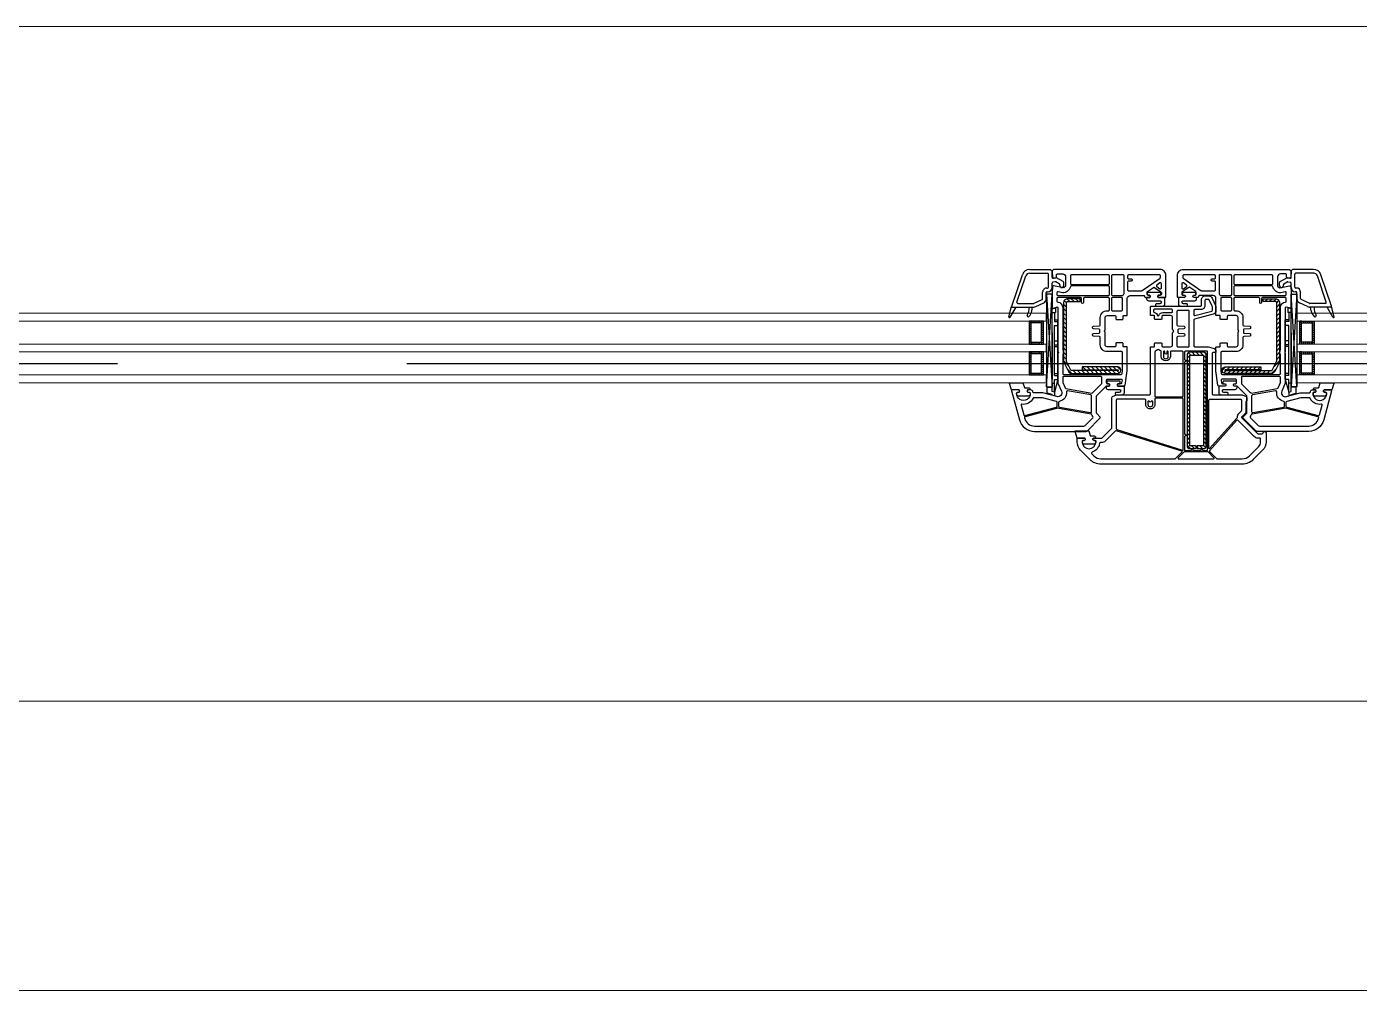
# Model space of a CAD drawing. Header units: inches. Extents: x -21163 to 11874, y -14995 to 6550.
# Drawn here: x -11553 to -10861, y -7989 to -7489 of the extents above; entities that cross this region are included whole.
import ezdxf

# ---------------------------------------------------------------- set-up
doc = ezdxf.new("R2010")
doc.units = ezdxf.units.IN
doc.header["$MEASUREMENT"] = 0
doc.linetypes.add('CONTI', pattern=[0])
doc.linetypes.add('GOST2.303 5', pattern=[24, 20, -1.5, 1, -1.5])
doc.layers.get('0').update_dxf_attribs({"color": 8})
for name, color, linetype in [('axis_dim', 8, 'CONTI'), ('GASKET', 8, 'Continuous'), ('PVC', 8, 'Continuous'), ('STEEL', 8, 'Continuous')]:
    doc.layers.add(name, color=color, linetype=linetype)
doc.layers.add('doors_windows', color=8, linetype='Continuous', lineweight=5)
doc.layers.add('stair1', color=8, linetype='Continuous', lineweight=15)

# ---------------------------------------------------------------- blocks, each defined once
blk = doc.blocks.new('*U18')
at = {"color": 1, "linetype": 'Continuous', "lineweight": -3}
for p, q in [((638.02, -48.17), (641.01, -96.18)), ((638.02, -96.18), (641.01, -48.17)), ((767.98, -48.17), (764.99, -96.18)), ((767.98, -96.18), (764.99, -48.17))]:
    blk.add_line(p, q, dxfattribs=at)
at = {"color": 1, "linetype": 'Continuous'}
for p, q in [((641, -44.14), (638.44, -44.82)), ((638.44, -44.82), (638.44, -47.87)), ((638.44, -47.87), (641, -47.87)), ((642.2, -43.52), (641, -43.85)), ((641, -43.85), (641, -44.14)), ((642.2, -45.37), (641, -45.65)), ((641, -45.65), (641, -88.61)), ((642.2, -45.39), (642.2, -43.52)), ((644, -51.97), (642.2, -45.37)), ((642.2, -45.37), (642.2, -51.97)), ((642.2, -45.65), (642.2, -51.97)), ((762, -51.97), (763.8, -45.37)), ((763.8, -45.39), (763.8, -43.52)), ((763.8, -43.52), (765, -43.85)), ((763.8, -45.37), (765, -45.65)), ((763.8, -45.37), (763.8, -51.97)), ((763.8, -45.65), (763.8, -51.97)), ((765, -43.85), (765, -44.14)), ((765, -44.14), (767.56, -44.82)), ((765, -45.65), (765, -88.61)), ((767.56, -47.87), (765, -47.87)), ((767.56, -44.82), (767.56, -47.87)), ((641, -49.97), (642.2, -49.97)), ((641, -76.2), (641, -52)), ((642.2, -51.97), (644, -51.97)), ((642.2, -53.97), (642.2, -79.97)), ((642.2, -53.97), (644, -53.97)), ((642.2, -53.97), (642.2, -54.57)), ((642.2, -54.97), (644, -54.97)), ((644, -51.97), (644, -82.97)), ((763.8, -51.97), (762, -51.97)), ((762, -51.97), (762, -82.97)), ((763.8, -53.97), (762, -53.97)), ((763.8, -54.97), (762, -54.97)), ((765, -49.97), (763.8, -49.97)), ((763.8, -53.97), (763.8, -54.57)), ((763.8, -53.97), (763.8, -79.97)), ((765, -76.2), (765, -52)), ((642.2, -68.97), (644, -68.97)), ((763.8, -68.97), (762, -68.97)), ((642.2, -69.97), (644, -69.97)), ((642.2, -71.97), (644, -71.97)), ((763.8, -69.97), (762, -69.97)), ((763.8, -71.97), (762, -71.97)), ((642.2, -79.97), (644, -79.97)), ((642.2, -86.67), (642.2, -81.97)), ((642.2, -81.97), (644, -81.97)), ((642.2, -82.97), (644, -82.97)), ((763.8, -79.97), (762, -79.97)), ((763.8, -81.97), (762, -81.97)), ((763.8, -82.97), (762, -82.97)), ((763.8, -86.67), (763.8, -81.97)), ((641, -86.67), (642.7, -86.67)), ((641, -88.61), (642.7, -89.07)), ((642.7, -89.07), (642.7, -86.67)), ((765, -86.67), (763.3, -86.67)), ((763.3, -89.07), (763.3, -86.67)), ((765, -88.61), (763.3, -89.07))]:
    blk.add_line(p, q, dxfattribs=at)
at = {"color": 5}
for p, q in [((630.04, -55.28), (629.04, -55.28)), ((630.04, -55.28), (630.04, -54.28)), ((630.54, -55.28), (630.54, -54.28)), ((631.54, -55.28), (631.54, -54.28)), ((632.54, -55.28), (632.54, -54.28)), ((633.54, -55.28), (633.54, -54.28)), ((634.54, -55.28), (634.54, -54.28)), ((635.54, -55.28), (635.54, -54.28)), ((635.54, -55.28), (636.54, -55.28)), ((770.48, -55.28), (769.48, -55.28)), ((770.48, -55.28), (770.48, -54.28)), ((771.48, -55.28), (771.48, -54.28)), ((772.48, -55.28), (772.48, -54.28)), ((773.48, -55.28), (773.48, -54.28)), ((774.48, -55.28), (774.48, -54.28)), ((775.48, -55.28), (775.48, -54.28)), ((775.98, -55.28), (775.98, -54.28)), ((775.98, -55.28), (776.98, -55.28)), ((630.04, -56.28), (629.04, -56.28)), ((630.04, -57.28), (629.04, -57.28)), ((630.04, -58.28), (629.04, -58.28)), ((630.04, -59.28), (629.04, -59.28)), ((630.04, -60.28), (629.04, -60.28)), ((630.04, -61.28), (629.04, -61.28)), ((635.54, -56.28), (636.54, -56.28)), ((635.54, -57.28), (636.54, -57.28)), ((635.54, -58.28), (636.54, -58.28)), ((635.54, -59.28), (636.54, -59.28)), ((635.54, -60.28), (636.54, -60.28)), ((635.54, -61.28), (636.54, -61.28)), ((770.48, -56.28), (769.48, -56.28)), ((770.48, -57.28), (769.48, -57.28)), ((770.48, -58.28), (769.48, -58.28)), ((770.48, -59.28), (769.48, -59.28)), ((770.48, -60.28), (769.48, -60.28)), ((770.48, -61.28), (769.48, -61.28)), ((775.98, -56.28), (776.98, -56.28)), ((775.98, -57.28), (776.98, -57.28)), ((775.98, -58.28), (776.98, -58.28)), ((775.98, -59.28), (776.98, -59.28)), ((775.98, -60.28), (776.98, -60.28)), ((775.98, -61.28), (776.98, -61.28)), ((630.04, -62.28), (629.04, -62.28)), ((630.04, -63.28), (629.04, -63.28)), ((630.04, -64.28), (629.04, -64.28)), ((630.04, -65.28), (629.04, -65.28)), ((630.04, -65.28), (629.04, -65.28)), ((630.04, -66.28), (629.04, -66.28)), ((630.04, -65.28), (630.04, -66.28)), ((630.54, -66.28), (630.54, -65.28)), ((631.54, -66.28), (631.54, -65.28)), ((632.54, -66.28), (632.54, -65.28)), ((633.54, -66.28), (633.54, -65.28)), ((634.54, -66.28), (634.54, -65.28)), ((635.54, -62.28), (636.54, -62.28)), ((635.54, -63.28), (636.54, -63.28)), ((635.54, -64.28), (636.54, -64.28)), ((635.54, -65.28), (636.54, -65.28)), ((635.54, -65.28), (636.54, -65.28)), ((635.54, -65.28), (635.54, -66.28)), ((635.54, -66.28), (636.54, -66.28)), ((770.48, -62.28), (769.48, -62.28)), ((770.48, -63.28), (769.48, -63.28)), ((770.48, -64.28), (769.48, -64.28)), ((770.48, -65.28), (769.48, -65.28)), ((770.48, -65.28), (769.48, -65.28)), ((770.48, -66.28), (769.48, -66.28)), ((770.48, -65.28), (770.48, -66.28)), ((771.48, -66.28), (771.48, -65.28)), ((772.48, -66.28), (772.48, -65.28)), ((773.48, -66.28), (773.48, -65.28)), ((774.48, -66.28), (774.48, -65.28)), ((775.48, -66.28), (775.48, -65.28)), ((775.98, -62.28), (776.98, -62.28)), ((775.98, -63.28), (776.98, -63.28)), ((775.98, -64.28), (776.98, -64.28)), ((775.98, -65.28), (776.98, -65.28)), ((775.98, -65.28), (776.98, -65.28)), ((775.98, -65.28), (775.98, -66.28)), ((775.98, -66.28), (776.98, -66.28)), ((630.04, -71.28), (629.04, -71.28)), ((630.04, -72.28), (629.04, -72.28)), ((630.04, -73.28), (629.04, -73.28)), ((630.04, -74.28), (629.04, -74.28)), ((630.04, -75.28), (629.04, -75.28)), ((630.04, -71.28), (630.04, -70.28)), ((630.54, -71.28), (630.54, -70.28)), ((631.54, -71.28), (631.54, -70.28)), ((632.54, -71.28), (632.54, -70.28)), ((633.54, -71.28), (633.54, -70.28)), ((634.54, -71.28), (634.54, -70.28)), ((635.54, -71.28), (635.54, -70.28)), ((635.54, -71.28), (636.54, -71.28)), ((635.54, -72.28), (636.54, -72.28)), ((635.54, -73.28), (636.54, -73.28)), ((635.54, -74.28), (636.54, -74.28)), ((635.54, -75.28), (636.54, -75.28)), ((770.48, -71.28), (769.48, -71.28)), ((770.48, -72.28), (769.48, -72.28)), ((770.48, -73.28), (769.48, -73.28)), ((770.48, -74.28), (769.48, -74.28)), ((770.48, -75.28), (769.48, -75.28)), ((770.48, -71.28), (770.48, -70.28)), ((771.48, -71.28), (771.48, -70.28)), ((772.48, -71.28), (772.48, -70.28)), ((773.48, -71.28), (773.48, -70.28)), ((774.48, -71.28), (774.48, -70.28)), ((775.48, -71.28), (775.48, -70.28)), ((775.98, -71.28), (775.98, -70.28)), ((775.98, -71.28), (776.98, -71.28)), ((775.98, -72.28), (776.98, -72.28)), ((775.98, -73.28), (776.98, -73.28)), ((775.98, -74.28), (776.98, -74.28)), ((775.98, -75.28), (776.98, -75.28)), ((630.04, -76.28), (629.04, -76.28)), ((630.04, -77.28), (629.04, -77.28)), ((630.04, -78.28), (629.04, -78.28)), ((630.04, -79.28), (629.04, -79.28)), ((630.04, -80.28), (629.04, -80.28)), ((630.04, -81.28), (629.04, -81.28)), ((630.04, -81.28), (629.04, -81.28)), ((630.04, -82.28), (629.04, -82.28)), ((630.04, -81.28), (630.04, -82.28)), ((630.54, -82.28), (630.54, -81.28)), ((631.54, -82.28), (631.54, -81.28)), ((632.54, -82.28), (632.54, -81.28)), ((633.54, -82.28), (633.54, -81.28)), ((634.54, -82.28), (634.54, -81.28)), ((635.54, -76.28), (636.54, -76.28)), ((635.54, -77.28), (636.54, -77.28)), ((635.54, -78.28), (636.54, -78.28)), ((635.54, -79.28), (636.54, -79.28)), ((635.54, -80.28), (636.54, -80.28)), ((635.54, -81.28), (636.54, -81.28)), ((635.54, -81.28), (636.54, -81.28)), ((635.54, -81.28), (635.54, -82.28)), ((635.54, -82.28), (636.54, -82.28)), ((770.48, -76.28), (769.48, -76.28)), ((770.48, -77.28), (769.48, -77.28)), ((770.48, -78.28), (769.48, -78.28)), ((770.48, -79.28), (769.48, -79.28)), ((770.48, -80.28), (769.48, -80.28)), ((770.48, -81.28), (769.48, -81.28)), ((770.48, -81.28), (769.48, -81.28)), ((770.48, -82.28), (769.48, -82.28)), ((770.48, -81.28), (770.48, -82.28)), ((771.48, -82.28), (771.48, -81.28)), ((772.48, -82.28), (772.48, -81.28)), ((773.48, -82.28), (773.48, -81.28)), ((774.48, -82.28), (774.48, -81.28)), ((775.48, -82.28), (775.48, -81.28)), ((775.98, -76.28), (776.98, -76.28)), ((775.98, -77.28), (776.98, -77.28)), ((775.98, -78.28), (776.98, -78.28)), ((775.98, -79.28), (776.98, -79.28)), ((775.98, -80.28), (776.98, -80.28)), ((775.98, -81.28), (776.98, -81.28)), ((775.98, -81.28), (776.98, -81.28)), ((775.98, -81.28), (775.98, -82.28)), ((775.98, -82.28), (776.98, -82.28))]:
    blk.add_line(p, q, dxfattribs=at)
at = {"color": 1, "linetype": 'Continuous', "lineweight": -3}
for points in [[(638.02, -50.18), (638.02, -48.17), (641.01, -48.17), (641.01, -96.18), (638.02, -96.18)], [(767.98, -50.18), (767.98, -48.17), (764.99, -48.17), (764.99, -96.18), (767.98, -96.18)]]:
    blk.add_lwpolyline(points, close=True, dxfattribs=at)
at = {"color": 5}
for points in [[(636.54, -66.28), (629.04, -66.28), (629.04, -54.28), (636.54, -54.28)], [(635.54, -65.28), (630.04, -65.28), (630.04, -55.28), (635.54, -55.28)], [(769.48, -66.28), (776.98, -66.28), (776.98, -54.28), (769.48, -54.28)], [(770.48, -65.28), (775.98, -65.28), (775.98, -55.28), (770.48, -55.28)], [(636.54, -82.28), (629.04, -82.28), (629.04, -70.28), (636.54, -70.28)], [(635.54, -81.28), (630.04, -81.28), (630.04, -71.28), (635.54, -71.28)], [(769.48, -82.28), (776.98, -82.28), (776.98, -70.28), (769.48, -70.28)], [(770.48, -81.28), (775.98, -81.28), (775.98, -71.28), (770.48, -71.28)]]:
    blk.add_lwpolyline(points, close=True, dxfattribs=at)
at = {"layer": 'doors_windows', "color": 5}
for points in [[(100, -50.28), (638.02, -50.28), (638.02, -54.28), (100, -54.28)], [(768, -50.28), (1900.04, -50.28), (1900.04, -54.28), (768, -54.28)], [(100, -66.28), (638.02, -66.28), (638.02, -70.28), (100, -70.28)], [(768, -66.28), (1900.04, -66.28), (1900.04, -70.28), (768, -70.28)], [(100, -82.28), (638.02, -82.28), (638.02, -86.28), (100, -86.28)], [(768, -82.28), (1900.04, -82.28), (1900.04, -86.28), (768, -86.28)]]:
    blk.add_lwpolyline(points, close=True, dxfattribs=at)
at = {"layer": 'GASKET'}
for p, q in [((618.57, -84.5), (620.01, -89.88)), ((619.3, -84.2), (622.3, -89.5)), ((630.55, -87.48), (630.91, -89.5)), ((775.45, -87.48), (775.09, -89.5)), ((786.69, -84.2), (783.7, -89.5)), ((787.43, -84.5), (785.99, -89.88))]:
    blk.add_line(p, q, dxfattribs=at)
at = {"layer": 'GASKET', "color": 5, "linetype": 'Continuous'}
for points in [[(743.14, -22.66, -0.414214), (742.44, -21.96), (742.44, -21.86, -0.414214), (742.74, -21.56), (743.59, -21.56), (743.76, -21.26, 0.57735), (743.24, -20.36), (742.79, -20.36, -0.414214), (742.29, -19.86), (742.29, -19.56, -0.020024), (742.3, -19.28, -0.390947), (743.3, -18.36), (748.28, -18.36, -0.390947), (749.28, -19.28), (749.29, -19.56), (749.29, -19.86, -0.414214), (748.79, -20.36), (748.34, -20.36, 0.57735), (747.82, -21.26), (748, -21.56), (752.04, -21.56), (753.06, -24.95, -0.502334), (752.77, -25.33), (746.01, -25.33), (745.28, -22.9, 0.349418), (744.98, -22.66)], [(626.91, -47.61, 0.349418), (626.62, -47.85), (625.89, -50.28), (619.13, -50.28, -0.502334), (618.84, -49.9), (619.86, -46.51), (623.9, -46.51), (624.08, -46.21, 0.57735), (623.56, -45.31), (623.11, -45.31, -0.414214), (622.61, -44.81), (622.61, -44.51), (622.62, -44.23, -0.390947), (623.62, -43.31), (628.6, -43.31, -0.390947), (629.6, -44.23, -0.020024), (629.61, -44.51), (629.61, -44.81, -0.414214), (629.11, -45.31), (628.66, -45.31, 0.57735), (628.14, -46.21), (628.31, -46.51), (629.16, -46.51, -0.414214), (629.46, -46.81), (629.46, -46.91, -0.414214), (628.76, -47.61)], [(675.43, -49.68, -0.57735), (674.91, -48.78), (675.08, -48.48), (678.22, -48.48, 0.414214), (678.52, -48.18), (678.52, -45.19, 0.414214), (677.32, -43.99), (674.23, -43.99, 1.241435), (674.68, -45.16, -0.169782), (674.87, -45.11), (675.84, -45.19, -0.363714), (676.56, -45.92), (676.59, -46.24, -0.433601), (676.2, -46.68), (669.99, -46.81, 0.407864), (669.01, -47.81), (669.01, -48.28, 0.414214), (669.21, -48.48), (670.67, -48.48), (670.85, -48.78, -0.57735), (670.33, -49.68), (669.88, -49.68, 0.414214), (669.38, -50.18, 0.054959), (669.46, -50.94, 0.351258), (669.66, -51.1), (676.1, -51.1, 0.351258), (676.29, -50.94, 0.054959), (676.38, -50.18, 0.414214), (675.88, -49.68)], [(730.12, -49.68, 0.414214), (729.62, -50.18, 0.054959), (729.71, -50.94, 0.351258), (729.9, -51.1), (736.34, -51.1, 0.351258), (736.54, -50.94, 0.054959), (736.62, -50.18, 0.414214), (736.12, -49.68), (735.67, -49.68, -0.57735), (735.15, -48.78), (735.33, -48.48), (736.79, -48.48, 0.414214), (736.99, -48.28), (736.99, -47.81, 0.407864), (736.01, -46.81), (729.8, -46.68, -0.433601), (729.41, -46.24), (729.44, -45.92, -0.363714), (730.16, -45.19), (731.13, -45.11, -0.169782), (731.32, -45.16, 1.241435), (731.77, -43.99), (728.68, -43.99, 0.414214), (727.48, -45.19), (727.48, -48.18, 0.414214), (727.78, -48.48), (730.92, -48.48), (731.09, -48.78, -0.57735), (730.57, -49.68)], [(777.24, -47.61, -0.414214), (776.54, -46.91), (776.54, -46.81, -0.414214), (776.84, -46.51), (777.69, -46.51), (777.86, -46.21, 0.57735), (777.34, -45.31), (776.89, -45.31, -0.414214), (776.39, -44.81), (776.39, -44.51, -0.020024), (776.4, -44.23, -0.390947), (777.4, -43.31), (782.38, -43.31, -0.390947), (783.38, -44.23), (783.39, -44.51), (783.39, -44.81, -0.414214), (782.89, -45.31), (782.44, -45.31, 0.57735), (781.92, -46.21), (782.1, -46.51), (786.14, -46.51), (787.16, -49.9, -0.502334), (786.87, -50.28), (780.11, -50.28), (779.38, -47.85, 0.349418), (779.08, -47.61)], [(696.41, -95.68, -0.57735), (695.9, -94.78), (696.07, -94.48), (699.2, -94.48, 0.414214), (699.5, -94.18), (699.5, -91.19, 0.414214), (698.3, -89.99), (695.21, -89.99, 1.241435), (695.67, -91.16, -0.169782), (695.86, -91.11), (696.82, -91.19, -0.363714), (697.55, -91.92), (697.58, -92.24, -0.433601), (697.19, -92.68), (690.98, -92.81, 0.407864), (690, -93.81), (690, -94.28, 0.414214), (690.2, -94.48), (691.66, -94.48), (691.83, -94.78, -0.57735), (691.31, -95.68), (690.86, -95.68, 0.414214), (690.36, -96.18, 0.054959), (690.45, -96.94, 0.351258), (690.64, -97.1), (697.09, -97.1, 0.351258), (697.28, -96.94, 0.054959), (697.36, -96.18, 0.414214), (696.86, -95.68)], [(709.13, -95.68, 0.414214), (708.63, -96.18, 0.054959), (708.72, -96.94, 0.351258), (708.91, -97.1), (715.36, -97.1, 0.351258), (715.55, -96.94, 0.054959), (715.63, -96.18, 0.414214), (715.13, -95.68), (714.68, -95.68, -0.57735), (714.16, -94.78), (714.34, -94.48), (715.8, -94.48, 0.414214), (716, -94.28), (716, -93.81, 0.407864), (715.02, -92.81), (708.81, -92.68, -0.433601), (708.42, -92.24), (708.45, -91.92, -0.363714), (709.18, -91.19), (710.14, -91.11, -0.169782), (710.33, -91.16, 1.241435), (710.79, -89.99), (707.7, -89.99, 0.414214), (706.5, -91.19), (706.5, -94.18, 0.414214), (706.8, -94.48), (709.93, -94.48), (710.1, -94.78, -0.57735), (709.58, -95.68)]]:
    blk.add_lwpolyline(points, format="xyb", close=True, dxfattribs=at)
at = {"layer": 'GASKET'}
for centre, radius, start, end in [((618.96, -84.4), 0.4, 29.48668, 195), ((628.6, -85.1), 0.6, 47.51402, 209.41996), ((621.11, -89.32), 8, 0, 29.41996), ((625.63, -88.34), 5, 10, 47.51402), ((780.37, -88.34), 5, 132.48598, 170), ((784.89, -89.32), 8, 150.58004, 180), ((777.4, -85.1), 0.6, 330.58004, 132.48598), ((787.04, -84.4), 0.4, 345, 150.51332)]:
    blk.add_arc(centre, radius, start, end, dxfattribs=at)
at = {"layer": 'PVC'}
for p, q in [((620, -89.8), (620, -89.8)), ((620.3, -89.5), (631.45, -89.5)), ((629.11, -89.32), (629.11, -89.5)), ((632.5, -89.74), (636.65, -91.76)), ((773.5, -89.74), (769.35, -91.76)), ((785.7, -89.5), (774.55, -89.5)), ((776.89, -89.32), (776.89, -89.5)), ((786, -89.8), (786, -89.8)), ((620.02, -89.9), (625.58, -106.29)), ((622.76, -92.06), (627.38, -105.68)), ((623.23, -91.4), (631.45, -91.4)), ((631.67, -91.45), (635.82, -93.47)), ((636.1, -93.92), (636.1, -97.3)), ((638, -93.92), (638, -97)), ((768, -93.92), (768, -97)), ((769.9, -93.92), (769.9, -97.3)), ((774.33, -91.45), (770.18, -93.47)), ((782.77, -91.4), (774.55, -91.4)), ((783.24, -92.06), (778.62, -105.68)), ((785.98, -89.9), (780.42, -106.29)), ((638.2, -99.4), (638.6, -99.4)), ((638.5, -97.5), (638.9, -97.5)), ((639.1, -99.9), (639.1, -106.6)), ((641, -99.6), (641, -101.91)), ((642.65, -102.62), (641.41, -102.4)), ((644.75, -101.55), (642.99, -102.56)), ((646.75, -102.7), (643.2, -104.75)), ((645, -100.65), (645, -101.11)), ((647, -100.65), (647, -102.27)), ((759, -100.65), (759, -102.27)), ((759.25, -102.7), (762.8, -104.75)), ((761, -100.65), (761, -101.11)), ((761.25, -101.55), (763.01, -102.56)), ((763.35, -102.62), (764.59, -102.4)), ((765, -99.6), (765, -101.91)), ((766.9, -99.9), (766.9, -106.6)), ((767.5, -97.5), (767.1, -97.5)), ((767.8, -99.4), (767.4, -99.4)), ((629.28, -107.1), (638.6, -107.1)), ((629.37, -109), (640.25, -109)), ((640.25, -109), (641, -108.25)), ((641, -104.96), (641, -108.25)), ((643.2, -104.75), (641.59, -104.47)), ((762.8, -104.75), (764.41, -104.47)), ((765, -104.96), (765, -108.25)), ((765.75, -109), (765, -108.25)), ((776.63, -109), (765.75, -109)), ((776.72, -107.1), (767.4, -107.1))]:
    blk.add_line(p, q, dxfattribs=at)
at = {"layer": 'PVC', "linetype": 'Continuous', "lineweight": -3}
for points in [[(714, -44.5), (714, -68.6, -0.414214), (713.7, -68.9), (712.1, -68.9, 0.414214), (711.8, -69.2), (711.8, -70.6, -0.414214), (711.5, -70.9), (708.4, -70.9, -0.414214), (708.1, -70.6), (708.1, -69.4, 0.414214), (707.6, -68.9), (703.5, -68.9, 0.414214), (702.5, -69.9), (702.5, -75.88, -0.213422), (702.33, -76.25, 0.447214), (702.33, -77.75, -0.213422), (702.5, -78.12), (702.5, -84.1, 0.414214), (703.5, -85.1), (707.6, -85.1, 0.414214), (708.1, -84.6), (708.1, -83.4, -0.414214), (708.4, -83.1), (711.5, -83.1, -0.414214), (711.8, -83.4), (711.8, -84.8, 0.414214), (712.1, -85.1), (713.7, -85.1, -0.414214), (714, -85.4), (714, -89.5, -0.414214), (713.5, -90), (688, -90, 0.414214), (687.5, -90.5), (687.5, -93.3, -0.414214), (685.5, -95.3), (683.77, -95.3, -0.290275), (681.96, -94.15), (680.19, -90.41, -0.110636), (680, -89.55), (680, -87.72, -0.339454), (681.48, -85.78), (691.13, -83.2, 0.339454), (691.5, -82.72), (691.5, -69.4, 0.414214), (691, -68.9), (684.04, -68.9), (681.48, -68.22, -0.339454), (680, -66.28), (680, -66.2, -0.414214), (680.3, -65.9), (681.5, -65.9, 0.414214), (682, -65.4), (682, -44.5, 0.414214), (681.5, -44), (666.6, -44, -0.095415), (666.41, -43.96), (664.31, -43.13, -0.306678), (664, -42.66), (664, -41, -0.414214), (664.5, -40.5), (664.5, -34.83, -0.198912), (664.65, -34.48), (666.63, -32.49, 0.414214), (666.63, -32.07), (658.51, -23.95, 0.198912), (658.16, -23.8), (656, -23.8, 0.402551), (655.5, -24.28, -0.980206), (654, -24.25), (654, -19.49, -0.198912), (655.76, -15.24), (660.66, -10.34, -0.198912), (666.31, -8), (739.69, -8, -0.198912), (745.34, -10.34), (750.24, -15.24, -0.198912), (752, -19.49), (752, -21.2, -0.416494), (751.7, -21.5), (748.05, -21.5), (747.88, -21.2, -0.57735), (748.4, -20.3), (748.85, -20.3, 0.414214), (749.35, -19.8), (749.35, -19.5, 1), (742.35, -19.5), (742.35, -19.8, 0.414214), (742.85, -20.3), (743.3, -20.3, -0.57735), (743.82, -21.2), (743.65, -21.5), (739.41, -21.5, 0.198912), (739.05, -21.65), (734.15, -26.55, 0.198912), (734, -26.91), (734, -42.66, -0.306678), (733.69, -43.13), (731.59, -43.96, -0.095415), (731.4, -44), (714.5, -44, 0.414214)], [(683.34, -14.91, 0.397391), (683.33, -14.63), (679.65, -10.95, 0.198912), (679.3, -10.8), (666.31, -10.8, 0.198912), (662.64, -12.32), (657.74, -17.22, 0.198912), (656.8, -19.49), (656.8, -21, 0.414214), (657.3, -21.5), (658.16, -21.5, -0.198912), (660.14, -22.32), (668.26, -30.44, -0.032912), (668.48, -30.7, 0.470834), (669.25, -30.73)], [(699.59, -11.31, 0.668179), (699.38, -10.8), (681.22, -10.8, 0.668179), (681.01, -11.31), (684.04, -14.34, 0.198912), (684.18, -14.4), (696.42, -14.4, 0.198912), (696.56, -14.34)], [(744.24, -14.24, 0.565751), (744.45, -13.41), (743.36, -12.32, 0.198912), (739.69, -10.8), (701.3, -10.8, 0.198912), (700.95, -10.95), (697.54, -14.36, 0.563357), (697.62, -14.69), (731.69, -25.38, 0.279298), (732.19, -25.25), (737.42, -20.02, -0.199351), (739.41, -19.2), (739.9, -19.2, 0.375565), (740.4, -18.77, -0.293055)], [(669.14, -31.9), (683.25, -16.06, -0.689277), (683.6, -16.19), (683.6, -41.2, -0.414214), (683.1, -41.7), (667.3, -41.7, -0.414214), (666.8, -41.2), (666.8, -35.78, -0.198912), (666.95, -35.43), (668.26, -34.12, 0.202838), (669.02, -32.24, -0.187842)], [(696.3, -23.95, 0.414214), (695.8, -23.45), (695.65, -23.45, -1), (695.65, -22.75), (695.8, -22.75, 0.414214), (696.3, -22.25), (696.3, -15.3, 0.414214), (696.1, -15.1), (692.8, -15.1, -1), (691.8, -15.1), (687.8, -15.1, -1), (686.8, -15.1), (684.5, -15.1, 0.414214), (684.3, -15.3), (684.3, -66.1, 0.414214), (684.8, -66.6), (695.8, -66.6, 0.414214), (696.3, -66.1), (696.3, -62.45, 0.414214), (695.8, -61.95), (695.65, -61.95, -1), (695.65, -61.25), (695.8, -61.25, 0.414214), (696.3, -60.75)], [(697, -15.5), (697, -41.8, 0.414214), (697.5, -42.3), (711.2, -42.3, 0.414214), (711.7, -41.8), (711.7, -39, -1.000403), (716.4, -39), (716.4, -41.2, 0.414214), (716.9, -41.7), (731.2, -41.7, 0.414214), (731.7, -41.2), (731.7, -26.48, 0.327721), (731.35, -26), (697.26, -15.31, 0.506341)], [(641.75, -109), (641, -108.25), (641, -107.75), (641.18, -104.97, -0.446275), (641.77, -104.51), (642.89, -104.7, -0.36397), (643.3, -105.2), (643.3, -106.2, 0.414214), (643.8, -106.7), (646.5, -106.7, 0.414214), (648, -105.2), (648, -100.43), (647, -99.43), (641.78, -100.49, -0.454146), (641.18, -100.03), (641.01, -97.41, -0.016582), (641, -97.21), (641, -89.3, -0.493145), (641.38, -89.01), (643.37, -89.54, 0.493145), (644, -89.06), (644, -66.71, -0.201513), (644.15, -66.36, 0.420084), (644.15, -65.64, -0.201513), (644, -65.29), (644, -50), (645.83, -45.8, 0.628383), (643.48, -43.07), (636.27, -45), (631.5, -45, 0.414214), (631, -45.5, -0.414214), (630, -46.5), (628.35, -46.5), (628.18, -46.2, -0.57735), (628.7, -45.3), (629.13, -45.3, 0.38517), (629.63, -44.85, 1.105542), (622.67, -44.85, 0.38517), (623.16, -45.3), (623.6, -45.3, -0.57735), (624.12, -46.2), (623.95, -46.5), (620.3, -46.5, -0.493145), (620.01, -46.12), (624.08, -30.93, -0.339454), (631.81, -25), (658.59, -25, -0.198912), (659.29, -25.29), (665.85, -31.85, -0.414214), (665.85, -32.56), (664.15, -34.27, 0.198912), (664, -34.62), (664, -43.29, 0.198912), (664.15, -43.65), (668.85, -48.35, 0.198912), (669.21, -48.5), (670.65, -48.5), (670.82, -48.8, -0.57735), (670.3, -49.7), (669.8, -49.7, 0.414214), (669.3, -50.2), (669.3, -51.6, 0.414214), (669.8, -52.1), (676.79, -52.1, 0.455633), (677.28, -51.53), (677.09, -50.13, 0.373972), (676.59, -49.7), (675.4, -49.7, -0.57735), (674.88, -48.8), (675.05, -48.5), (678.44, -48.5, -0.373885), (678.94, -48.93), (680, -56.5), (680, -68.6, -0.414214), (679.7, -68.9), (678.1, -68.9, 0.414214), (677.8, -69.2), (677.8, -70.6, -0.414214), (677.5, -70.9), (674.4, -70.9, -0.414214), (674.1, -70.6), (674.1, -69.4, 0.414214), (673.6, -68.9), (669.5, -68.9, 0.414214), (668.5, -69.9), (668.5, -76.29, -0.201513), (668.35, -76.64, 0.420084), (668.35, -77.36, -0.201513), (668.5, -77.71), (668.5, -84.1, 0.414214), (669.5, -85.1), (673.6, -85.1, 0.414214), (674.1, -84.6), (674.1, -83.4, -0.414214), (674.4, -83.1), (677.5, -83.1, -0.414214), (677.8, -83.4), (677.8, -84.8, 0.414214), (678.1, -85.1), (679.7, -85.1, -0.414214), (680, -85.4), (680, -94, 0.414214), (681.5, -95.5), (688.5, -95.5, 0.414214), (689, -95, -0.414214), (689.5, -94.5), (691.65, -94.5), (691.82, -94.8, -0.57735), (691.3, -95.7), (690.8, -95.7, 0.414214), (690.3, -96.2), (690.3, -97.17, 0.244698), (690.51, -97.58), (693.56, -99.72, 0.315299), (694.14, -99.72), (697.49, -97.37, 0.244698), (697.7, -96.96), (697.7, -96.2, 0.414214), (697.2, -95.7), (696.4, -95.7, -0.57735), (695.88, -94.8), (696.05, -94.5), (699.7, -94.5, -0.414214), (700, -94.8), (700, -106, -0.414214), (697, -109)], [(764.25, -109), (765, -108.25), (765, -107.75), (764.81, -104.97, 0.446275), (764.23, -104.51), (763.11, -104.7, 0.36397), (762.7, -105.2), (762.7, -106.2, -0.414214), (762.2, -106.7), (759.5, -106.7, -0.414214), (758, -105.2), (758, -100.43), (759, -99.43), (764.22, -100.49, 0.454146), (764.82, -100.03), (764.99, -97.41, 0.016582), (765, -97.21), (765, -89.3, 0.493145), (764.62, -89.01), (762.63, -89.54, -0.493145), (762, -89.06), (762, -66.71, 0.201513), (761.85, -66.36, -0.420084), (761.85, -65.64, 0.201513), (762, -65.29), (762, -50), (760.17, -45.8, -0.628383), (762.52, -43.07), (769.73, -45), (774.5, -45, -0.414214), (775, -45.5, 0.414214), (776, -46.5), (777.65, -46.5), (777.82, -46.2, 0.57735), (777.3, -45.3), (776.86, -45.3, -0.38517), (776.37, -44.85, -1.105542), (783.33, -44.85, -0.38517), (782.83, -45.3), (782.4, -45.3, 0.57735), (781.88, -46.2), (782.05, -46.5), (785.7, -46.5, 0.493145), (785.99, -46.12), (781.92, -30.93, 0.339454), (774.19, -25), (747.41, -25, 0.198912), (746.71, -25.29), (740.15, -31.85, 0.414214), (740.15, -32.56), (741.85, -34.27, -0.198912), (742, -34.62), (742, -43.29, -0.198912), (741.85, -43.65), (737.15, -48.35, -0.198912), (736.79, -48.5), (735.35, -48.5), (735.18, -48.8, 0.57735), (735.7, -49.7), (736.2, -49.7, -0.414214), (736.7, -50.2), (736.7, -51.6, -0.414214), (736.2, -52.1), (729.21, -52.1, -0.455633), (728.72, -51.53), (728.91, -50.13, -0.373972), (729.41, -49.7), (730.6, -49.7, 0.57735), (731.12, -48.8), (730.95, -48.5), (727.56, -48.5, 0.373885), (727.06, -48.93), (726, -56.5), (726, -68.6, 0.414214), (726.3, -68.9), (727.9, -68.9, -0.414214), (728.2, -69.2), (728.2, -70.6, 0.414214), (728.5, -70.9), (731.6, -70.9, 0.414214), (731.9, -70.6), (731.9, -69.4, -0.414214), (732.4, -68.9), (736.5, -68.9, -0.414214), (737.5, -69.9), (737.5, -76.29, 0.201513), (737.65, -76.64, -0.420084), (737.65, -77.36, 0.201513), (737.5, -77.71), (737.5, -84.1, -0.414214), (736.5, -85.1), (732.4, -85.1, -0.414214), (731.9, -84.6), (731.9, -83.4, 0.414214), (731.6, -83.1), (728.5, -83.1, 0.414214), (728.2, -83.4), (728.2, -84.8, -0.414214), (727.9, -85.1), (726.3, -85.1, 0.414214), (726, -85.4), (726, -94, -0.414214), (724.5, -95.5), (717.5, -95.5, -0.414214), (717, -95, 0.414214), (716.5, -94.5), (714.35, -94.5), (714.18, -94.8, 0.57735), (714.7, -95.7), (715.2, -95.7, -0.414214), (715.7, -96.2), (715.7, -97.17, -0.244698), (715.49, -97.58), (712.44, -99.72, -0.315299), (711.86, -99.72), (708.51, -97.37, -0.244698), (708.3, -96.96), (708.3, -96.2, -0.414214), (708.8, -95.7), (709.6, -95.7, 0.57735), (710.12, -94.8), (709.95, -94.5), (706.3, -94.5, 0.414214), (706, -94.8), (706, -106, 0.414214), (709, -109)], [(635.88, -42.5, 0.065543), (636.01, -42.48), (643.28, -40.53, 0.339454), (643.65, -40.05), (643.65, -38.12, 0.339454), (643.28, -37.64), (626.88, -33.24, 0.414214), (626.27, -33.6), (624.9, -38.7, 0.546119), (625.24, -39.08, -0.339137), (631.15, -42.21, 0.293253), (631.6, -42.5)], [(661.27, -34, 0.274835), (661.66, -33.67, -0.088112), (662.16, -32.75, 0.382222), (662.12, -32.08), (658.13, -28.09, 0.198912), (657.43, -27.8), (631.81, -27.8, 0.339454), (626.79, -31.65), (626.71, -31.95, 0.414214), (627.06, -32.57), (643.22, -36.9, 0.109518), (644.52, -36.95)], [(761.48, -36.95, 0.109518), (762.78, -36.9), (778.94, -32.57, 0.414214), (779.29, -31.95), (779.21, -31.65, 0.339454), (774.19, -27.8), (748.57, -27.8, 0.198912), (747.87, -28.09), (743.88, -32.08, 0.382222), (743.84, -32.75, -0.088112), (744.34, -33.67, 0.274835), (744.73, -34)], [(774.4, -42.5, 0.293253), (774.85, -42.21, -0.339137), (780.76, -39.08, 0.546119), (781.1, -38.7), (779.73, -33.6, 0.414214), (779.12, -33.24), (762.72, -37.64, 0.339454), (762.35, -38.12), (762.35, -40.05, 0.339454), (762.72, -40.53), (769.99, -42.48, 0.065543), (770.12, -42.5)], [(661.09, -43.89, 0.36397), (661.5, -43.39), (661.5, -35.27, 0.466308), (660.91, -34.77), (644.76, -37.62, 0.36397), (644.35, -38.12), (644.35, -40.07, 0.365019), (644.76, -40.57, -0.394481), (648.48, -45.46, 0.498043), (649.06, -46.01)], [(712.8, -39), (712.8, -40.4, 0.414214), (713.1, -40.7), (713.36, -40.7, 0.298219), (713.64, -40.52, -0.654659), (714.46, -40.52, 0.298219), (714.74, -40.7), (715, -40.7, 0.414214), (715.3, -40.4), (715.3, -39, 1)], [(756.94, -46.01, 0.498043), (757.52, -45.46, -0.394481), (761.23, -40.57, 0.365019), (761.65, -40.07), (761.65, -38.12, 0.36397), (761.24, -37.62), (745.09, -34.77, 0.466308), (744.5, -35.27), (744.5, -43.39, 0.36397), (744.91, -43.89)], [(666.3, -53.5, 0.414214), (666.8, -53), (666.8, -50.04, 0.198912), (666.65, -49.69), (662.38, -45.41, -0.034736), (662.11, -45.1, 0.28183), (661.62, -44.91), (648.16, -47.28, 0.251284), (647.79, -47.58), (646.54, -50.43, 0.103244), (646.5, -50.63), (646.5, -53, 0.414214), (647, -53.5)], [(711.7, -43.5, 0.414214), (711.2, -43), (697.5, -43, 0.414214), (697, -43.5), (697, -66.1, 0.414214), (697.5, -66.6), (703.15, -66.6, 0.414214), (703.65, -66.1), (703.65, -63.9, -1), (708.35, -63.9), (708.35, -66.35, 0.304499), (708.66, -66.81, -0.095018), (709.54, -67.38, 0.41121), (710.25, -67.38, -0.125288), (711.34, -66.71, 0.330344), (711.7, -66.23)], [(759, -53.5, 0.414214), (759.5, -53), (759.5, -50.63, 0.103244), (759.46, -50.43), (758.21, -47.58, 0.251284), (757.84, -47.28), (744.38, -44.91, 0.28183), (743.89, -45.1, -0.034736), (743.62, -45.41), (739.35, -49.69, 0.198912), (739.2, -50.04), (739.2, -53, 0.414214), (739.7, -53.5)], [(670.2, -94.4, 0.414214), (670.7, -93.9), (670.7, -88.1, 0.414214), (670.2, -87.6), (669.5, -87.6, -0.414214), (666, -84.1), (666, -80.28, 0.39896), (665.53, -79.78), (662.47, -79.62, -0.39896), (662, -79.13), (662, -78.69, -0.39896), (662.47, -78.2), (665.27, -78.05, 0.442836), (665.74, -77.48, -0.074681), (665.74, -76.52, 0.442836), (665.27, -75.95), (662.47, -75.8, -0.39896), (662, -75.31), (662, -74.87, -0.39896), (662.47, -74.38), (665.53, -74.22, 0.39896), (666, -73.72), (666, -69.9, -0.414214), (669.5, -66.4), (677, -66.4, 0.414214), (677.5, -65.9), (677.5, -56.71, 0.034844), (677.5, -56.64), (677.27, -55.03, 0.373972), (676.77, -54.6), (647, -54.6, 0.414214), (646.5, -55.1), (646.5, -64.69, -0.229416), (646.5, -67.31), (646.5, -89.32, -0.387795), (643.95, -92.11, 0.387795), (643.5, -92.61), (643.5, -93.9, 0.414214), (644, -94.4), (655.8, -94.4, 0.414214), (656.3, -93.9), (656.3, -91.9, -1), (657.3, -91.9), (657.3, -93.9, 0.414214), (657.8, -94.4)], [(748.2, -94.4, 0.414214), (748.7, -93.9), (748.7, -91.9, -1), (749.7, -91.9), (749.7, -93.9, 0.414214), (750.2, -94.4), (762, -94.4, 0.414214), (762.5, -93.9), (762.5, -92.61, 0.387795), (762.04, -92.11, -0.387795), (759.5, -89.32), (759.5, -67.31, -0.229416), (759.5, -64.69), (759.5, -55.1, 0.414214), (759, -54.6), (729.23, -54.6, 0.373972), (728.73, -55.03), (728.5, -56.64, 0.034844), (728.5, -56.71), (728.5, -65.9, 0.414214), (729, -66.4), (736.5, -66.4, -0.414214), (740, -69.9), (740, -73.72, 0.39896), (740.47, -74.22), (743.53, -74.38, -0.39896), (744, -74.87), (744, -75.31, -0.39896), (743.53, -75.8), (740.73, -75.95, 0.442836), (740.26, -76.52, -0.074681), (740.26, -77.48, 0.442836), (740.73, -78.05), (743.53, -78.2, -0.39896), (744, -78.69), (744, -79.13, -0.39896), (743.53, -79.62), (740.47, -79.78, 0.39896), (740, -80.28), (740, -84.1, -0.414214), (736.5, -87.6), (735.8, -87.6, 0.414214), (735.3, -88.1), (735.3, -93.9, 0.414214), (735.8, -94.4)], [(700.2, -69.4, 0.414214), (699.7, -68.9), (694.3, -68.9, 0.414214), (693.8, -69.4), (693.8, -87.2, 0.414214), (694.3, -87.7), (699.7, -87.7, 0.414214), (700.2, -87.2), (700.2, -80.27, 0.39896), (699.73, -79.78), (696.67, -79.62, -0.39896), (696.2, -79.12), (696.2, -78.68, -0.39896), (696.67, -78.18), (699.27, -78.05, 0.448274), (699.74, -77.47, -0.083813), (699.74, -76.53, 0.448274), (699.27, -75.95), (696.67, -75.82, -0.39896), (696.2, -75.32), (696.2, -74.88, -0.39896), (696.67, -74.38), (699.73, -74.22, 0.39896), (700.2, -73.73)], [(707.25, -63.9, 1), (704.75, -63.9), (704.75, -66.3, 0.490314), (705.12, -66.59, 0.490314), (705.5, -66.3), (705.5, -65.65, -1), (706.5, -65.65), (706.5, -66.3, 0.490314), (706.87, -66.59, 0.490314), (707.25, -66.3)], [(677, -94.4, 0.414214), (677.5, -93.9), (677.5, -88.1, 0.414214), (677, -87.6), (672.3, -87.6, 0.414214), (671.8, -88.1), (671.8, -93.9, 0.414214), (672.3, -94.4)], [(691.5, -85.62, 0.493145), (690.87, -85.13), (682.17, -87.46, 0.339454), (681.8, -87.95), (681.8, -89.15, 0.110636), (681.99, -90), (683.51, -93.21, 0.290275), (683.96, -93.5), (685.2, -93.5, 0.414214), (685.7, -93), (685.7, -90.2, -0.414214), (687.7, -88.2), (691, -88.2, 0.414214), (691.5, -87.7)], [(712.4, -87.19, 0.389983), (711.94, -86.69, -0.342075), (710.23, -85.12, 0.81398), (709.64, -85.1, -0.345604), (707.6, -86.7), (703.5, -86.7, -0.040522), (703.08, -86.67, 0.462498), (702.5, -87.16), (702.5, -87.9, 0.414214), (703, -88.4), (711.9, -88.4, 0.414214), (712.4, -87.9)], [(733.7, -94.4, 0.414214), (734.2, -93.9), (734.2, -88.1, 0.414214), (733.7, -87.6), (729, -87.6, 0.414214), (728.5, -88.1), (728.5, -93.9, 0.414214), (729, -94.4)], [(670.2, -100.5, 0.414214), (670.7, -100), (670.7, -96, 0.414214), (670.2, -95.5), (644, -95.5, 0.414214), (643.5, -96), (643.5, -96.98, 0.4743), (644.1, -97.47), (646.5, -96.98, -0.251647), (648.77, -97.66), (649.77, -98.66, -0.161969), (650.47, -100.07, 0.372896), (650.97, -100.5)], [(677.9, -106.2, 0.414214), (678.4, -105.7), (678.4, -96.7, 0.162278), (678.3, -96.4, -0.045769), (677.92, -95.78, 0.284915), (677.47, -95.5), (672.3, -95.5, 0.414214), (671.8, -96), (671.8, -105.7, 0.414214), (672.3, -106.2)], [(733.7, -106.2, 0.414214), (734.2, -105.7), (734.2, -96, 0.414214), (733.7, -95.5), (728.53, -95.5, 0.284915), (728.08, -95.78, -0.045769), (727.7, -96.4, 0.162278), (727.6, -96.7), (727.6, -105.7, 0.414214), (728.1, -106.2)], [(755.03, -100.5, 0.372896), (755.52, -100.07, -0.161969), (756.23, -98.66), (757.23, -97.66, -0.251647), (759.5, -96.98), (761.9, -97.47, 0.4743), (762.5, -96.98), (762.5, -96, 0.414214), (762, -95.5), (735.8, -95.5, 0.414214), (735.3, -96), (735.3, -100, 0.414214), (735.8, -100.5)], [(670.2, -106.2, 0.414214), (670.7, -105.7), (670.7, -101.7, 0.414214), (670.2, -101.2), (651, -101.2, 0.414214), (650.5, -101.7), (650.5, -105.7, 0.414214), (651, -106.2)], [(696.7, -106.2, 0.414214), (697.2, -105.7), (697.2, -104.97, 0.244698), (696.99, -104.56), (687.75, -98.09, 0.153915), (687.47, -98), (681, -98, -0.01877), (680.74, -97.99, 0.436376), (680.2, -98.49), (680.2, -102.5, 0.414214), (680.7, -103), (682, -103, -0.414214), (682.5, -103.5), (682.5, -103.7, -0.414214), (682, -104.2), (680.7, -104.2, 0.414214), (680.2, -104.7), (680.2, -105.7, 0.414214), (680.7, -106.2)], [(696.91, -102.06, 0.606815), (697.7, -101.65), (697.7, -99.4, 0.606815), (696.91, -98.99), (695.31, -100.12, 0.520567), (695.31, -100.94)], [(710.69, -100.94, 0.520567), (710.69, -100.12), (709.09, -98.99, 0.606815), (708.3, -99.4), (708.3, -101.65, 0.606815), (709.09, -102.06)], [(725.3, -106.2, 0.414214), (725.8, -105.7), (725.8, -104.7, 0.414214), (725.3, -104.2), (724, -104.2, -0.414214), (723.5, -103.7), (723.5, -103.5, -0.414214), (724, -103), (725.3, -103, 0.414214), (725.8, -102.5), (725.8, -98.49, 0.436376), (725.26, -97.99, -0.01877), (725, -98), (718.53, -98, 0.153915), (718.25, -98.09), (709.01, -104.56, 0.244698), (708.8, -104.97), (708.8, -105.7, 0.414214), (709.3, -106.2)], [(755, -106.2, 0.414214), (755.5, -105.7), (755.5, -101.7, 0.414214), (755, -101.2), (735.8, -101.2, 0.414214), (735.3, -101.7), (735.3, -105.7, 0.414214), (735.8, -106.2)]]:
    blk.add_lwpolyline(points, format="xyb", close=True, dxfattribs=at)
at = {"layer": 'PVC'}
for centre, radius, start, end in [((620.3, -89.8), 0.3, 90, 198.74809), ((631.45, -91.9), 2.4, 64.07953, 90), ((774.55, -91.9), 2.4, 90, 115.92047), ((785.7, -89.8), 0.3, 341.25191, 90), ((623.23, -91.9), 0.5, 90, 198.74809), ((631.45, -91.9), 0.5, 64.07953, 90), ((635.6, -93.92), 0.5, 0, 64.07953), ((635.6, -93.92), 2.4, 0, 64.07953), ((770.4, -93.92), 2.4, 115.92047, 180), ((770.4, -93.92), 0.5, 115.92047, 180), ((774.55, -91.9), 0.5, 90, 115.92047), ((782.77, -91.9), 0.5, 341.25191, 90), ((638.2, -97.3), 2.1, 180, 270), ((638.5, -97), 0.5, 180, 270), ((638.6, -99.9), 0.5, 0, 90), ((638.9, -99.6), 2.1, 0, 90), ((641.5, -101.91), 0.5, 180, 260), ((642.74, -102.13), 0.5, 260, 300), ((644.5, -101.11), 0.5, 300, 0), ((646, -100.65), 1, 0, 180), ((646.5, -102.27), 0.5, 300, 0), ((760, -100.65), 1, 0, 180), ((759.5, -102.27), 0.5, 180, 240), ((761.5, -101.11), 0.5, 180, 240), ((763.26, -102.13), 0.5, 240, 280), ((764.5, -101.91), 0.5, 280, 0), ((767.1, -99.6), 2.1, 90, 180), ((767.4, -99.9), 0.5, 90, 180), ((767.5, -97), 0.5, 270, 0), ((767.8, -97.3), 2.1, 270, 0), ((629.37, -105), 4, 198.74809, 270), ((629.37, -105), 2.1, 198.74809, 270), ((638.6, -106.6), 0.5, 270, 0), ((641.5, -104.96), 0.5, 80, 180), ((764.5, -104.96), 0.5, 0, 100), ((767.4, -106.6), 0.5, 180, 270), ((776.63, -105), 2.1, 270, 341.25191), ((776.63, -105), 4, 270, 341.25191)]:
    blk.add_arc(centre, radius, start, end, dxfattribs=at)
at = {"layer": 'STEEL', "color": 5, "linetype": 'Continuous'}
for p, q in [((684.99, -18.38), (686.49, -19.88)), ((684.99, -20.51), (686.49, -22.01)), ((685.33, -16.6), (686.49, -17.76)), ((686.91, -16.06), (688.41, -17.56)), ((689.03, -16.06), (689.74, -16.77)), ((690.24, -17.27), (690.53, -17.56)), ((691.15, -16.06), (692.65, -17.56)), ((693.27, -16.06), (694.99, -17.78)), ((693.49, -18.4), (694.99, -19.9)), ((693.49, -20.52), (694.99, -22.02)), ((684.99, -22.63), (686.49, -24.13)), ((684.99, -24.75), (686.49, -26.25)), ((684.99, -26.87), (686.49, -28.37)), ((693.49, -22.64), (694.99, -24.14)), ((693.49, -24.76), (694.99, -26.26)), ((693.49, -26.88), (694.99, -28.38)), ((684.99, -28.99), (686.49, -30.49)), ((684.99, -31.11), (686.49, -32.61)), ((684.99, -33.23), (686.49, -34.73)), ((693.49, -29.01), (694.99, -30.51)), ((693.49, -31.13), (694.99, -32.63)), ((693.49, -33.25), (694.99, -34.75)), ((684.99, -35.35), (686.49, -36.85)), ((684.99, -37.48), (686.49, -38.98)), ((684.99, -39.6), (686.49, -41.1)), ((693.49, -35.37), (694.99, -36.87)), ((693.49, -37.49), (694.99, -38.99)), ((693.49, -39.61), (694.99, -41.11)), ((684.99, -41.72), (686.49, -43.22)), ((684.99, -43.84), (686.49, -45.34)), ((684.99, -45.96), (686.49, -47.46)), ((684.99, -48.08), (686.49, -49.58)), ((693.49, -41.73), (694.99, -43.23)), ((693.49, -43.85), (694.99, -45.35)), ((693.49, -45.98), (694.99, -47.48)), ((693.49, -48.1), (694.99, -49.6)), ((651.22, -55.03), (648.74, -57.51)), ((653.48, -55.03), (651.98, -56.53)), ((655.74, -55.03), (654.24, -56.53)), ((658.01, -55.03), (656.51, -56.53)), ((660.27, -55.03), (658.77, -56.53)), ((662.53, -55.03), (661.03, -56.53)), ((664.8, -55.03), (663.3, -56.53)), ((667.06, -55.03), (665.56, -56.53)), ((669.32, -55.03), (667.82, -56.53)), ((671.58, -55.03), (670.08, -56.53)), ((673.85, -55.03), (672.35, -56.53)), ((675.9, -55.24), (674.61, -56.53)), ((684.99, -50.2), (686.49, -51.7)), ((684.99, -52.32), (686.49, -53.82)), ((684.99, -54.45), (686.49, -55.95)), ((693.49, -50.22), (694.99, -51.72)), ((693.49, -52.34), (694.99, -53.84)), ((693.49, -54.46), (694.99, -55.96)), ((730.1, -55.24), (731.39, -56.53)), ((732.15, -55.03), (733.65, -56.53)), ((734.42, -55.03), (735.92, -56.53)), ((736.68, -55.03), (738.18, -56.53)), ((738.94, -55.03), (740.44, -56.53)), ((741.2, -55.03), (742.7, -56.53)), ((743.47, -55.03), (744.97, -56.53)), ((745.73, -55.03), (747.23, -56.53)), ((747.99, -55.03), (749.49, -56.53)), ((750.25, -55.03), (751.75, -56.53)), ((752.52, -55.03), (754.02, -56.53)), ((754.78, -55.03), (757.26, -57.51)), ((649.83, -58.68), (646.98, -61.53)), ((658.42, -56.87), (656.85, -58.45)), ((660.69, -56.87), (659.11, -58.45)), ((662.95, -56.87), (661.37, -58.45)), ((665.21, -56.87), (663.63, -58.45)), ((667.48, -56.87), (665.9, -58.45)), ((669.74, -56.87), (668.16, -58.45)), ((672, -56.87), (670.42, -58.45)), ((674.26, -56.87), (672.68, -58.45)), ((676.63, -56.78), (674.95, -58.45)), ((684.99, -56.57), (686.49, -58.07)), ((684.99, -58.69), (686.49, -60.19)), ((684.99, -60.81), (686.49, -62.31)), ((693.49, -56.58), (694.99, -58.08)), ((693.49, -58.7), (694.99, -60.2)), ((693.49, -60.82), (694.99, -62.32)), ((729.37, -56.78), (731.05, -58.45)), ((731.74, -56.87), (733.32, -58.45)), ((734, -56.87), (735.58, -58.45)), ((736.26, -56.87), (737.84, -58.45)), ((738.52, -56.87), (740.1, -58.45)), ((740.79, -56.87), (742.37, -58.45)), ((743.05, -56.87), (744.63, -58.45)), ((745.31, -56.87), (746.89, -58.45)), ((747.57, -56.87), (749.15, -58.45)), ((756.17, -58.68), (759.02, -61.53)), ((648.48, -62.3), (646.98, -63.8)), ((648.48, -64.56), (646.98, -66.06)), ((648.48, -66.82), (646.98, -68.32)), ((648.48, -69.08), (646.98, -70.58)), ((684.99, -62.93), (686.49, -64.43)), ((685.13, -65.2), (685.85, -65.91)), ((686.62, -64.56), (688.12, -66.06)), ((688.74, -64.56), (690.24, -66.06)), ((690.86, -64.56), (692.36, -66.06)), ((692.98, -64.56), (694.27, -65.84)), ((693.49, -62.95), (694.99, -64.45)), ((757.52, -62.3), (759.02, -63.8)), ((757.52, -64.56), (759.02, -66.06)), ((757.52, -66.82), (759.02, -68.32)), ((757.52, -69.08), (759.02, -70.58)), ((648.48, -71.35), (646.98, -72.85)), ((648.48, -73.61), (646.98, -75.11)), ((648.48, -75.87), (646.98, -77.37)), ((757.52, -71.35), (759.02, -72.85)), ((757.52, -73.61), (759.02, -75.11)), ((757.52, -75.87), (759.02, -77.37)), ((648.48, -78.13), (646.98, -79.63)), ((648.48, -80.4), (646.98, -81.9)), ((648.48, -82.66), (646.98, -84.16)), ((757.52, -78.13), (759.02, -79.63)), ((757.52, -80.4), (759.02, -81.9)), ((757.52, -82.66), (759.02, -84.16)), ((648.48, -84.92), (646.98, -86.42)), ((648.48, -87.19), (646.98, -88.69)), ((648.48, -89.45), (646.98, -90.95)), ((757.52, -84.92), (759.02, -86.42)), ((757.52, -87.19), (759.02, -88.69)), ((757.52, -89.45), (759.02, -90.95)), ((648.48, -91.71), (647.29, -92.9)), ((650.12, -92.33), (648.65, -93.8)), ((652.39, -92.33), (650.89, -93.83)), ((654.65, -92.33), (653.15, -93.83)), ((655.48, -93.76), (655.41, -93.83)), ((750.52, -93.76), (750.59, -93.83)), ((751.35, -92.33), (752.85, -93.83)), ((753.61, -92.33), (755.11, -93.83)), ((755.88, -92.33), (757.35, -93.8)), ((757.52, -91.71), (758.71, -92.9))]:
    blk.add_line(p, q, dxfattribs=at)
blk.add_lwpolyline([(694.99, -64.56), (694.99, -17.56, 0.414214), (693.49, -16.06), (690.24, -16.06), (690.24, -17.56), (693.49, -17.56), (693.49, -64.56), (686.49, -64.56), (686.49, -17.56), (689.74, -17.56), (689.74, -16.06), (686.49, -16.06, 0.414214), (684.99, -17.56), (684.99, -64.56, 0.414214), (686.49, -66.06), (693.49, -66.06, 0.414214)], format="xyb", close=True, dxfattribs=at)
at = {"layer": 'STEEL', "linetype": 'Continuous'}
for points in [[(646.98, -91.83), (646.98, -61.5, -0.116434), (647.19, -60.61), (649.43, -56.13, -0.284079), (651.21, -55.03), (675.13, -55.03, -0.414214), (676.63, -56.53), (676.63, -56.95, -0.414214), (675.13, -58.45), (656.62, -58.45), (656.62, -56.87), (675.22, -56.87, 0.940252), (675.24, -56.53), (651.34, -56.53, 0.228035), (650.77, -56.81), (648.53, -61.28, 0.116434), (648.48, -61.5), (648.48, -91.83, 0.414214), (648.98, -92.33), (655.48, -92.33), (655.48, -93.83), (648.98, -93.83, -0.414214)], [(759.02, -91.83), (759.02, -61.5, 0.116434), (758.81, -60.61), (756.57, -56.13, 0.284079), (754.79, -55.03), (730.87, -55.03, 0.414214), (729.37, -56.53), (729.37, -56.95, 0.414214), (730.87, -58.45), (749.38, -58.45), (749.38, -56.87), (730.78, -56.87, -0.940252), (730.76, -56.53), (754.66, -56.53, -0.228035), (755.23, -56.81), (757.47, -61.28, -0.116434), (757.52, -61.5), (757.52, -91.83, -0.414214), (757.02, -92.33), (750.52, -92.33), (750.52, -93.83), (757.02, -93.83, 0.414214)]]:
    blk.add_lwpolyline(points, format="xyb", close=True, dxfattribs=at)

msp = doc.modelspace()

# ---------------------------------------------------------------- linework, layer by layer
at = {"layer": 'axis_dim', "linetype": 'GOST2.303 5', "lineweight": 25, "ltscale": 100}
msp.add_lwpolyline([(244.61, -7664), (-18161.56, -7664)], dxfattribs=at)
at = {"layer": 'doors_windows', "lineweight": 20, "ltscale": 50}
msp.add_lwpolyline([(-12255.57, -7489), (-10255.54, -7489), (-10255.54, -7839), (-12255.57, -7839)], close=True, dxfattribs=at)
at = {"layer": 'stair1', "ltscale": 75}
msp.add_lwpolyline([(-13825.59, -7839), (-13825.59, -7989), (2924.88, -7989), (2924.88, -7839)], dxfattribs=at)

# ---------------------------------------------------------------- block references
at = {"ltscale": 100, "rotation": 180}
msp.add_blockref('*U18', (-10255.54, -7724), dxfattribs=at)

doc.saveas('drawing.dxf')
